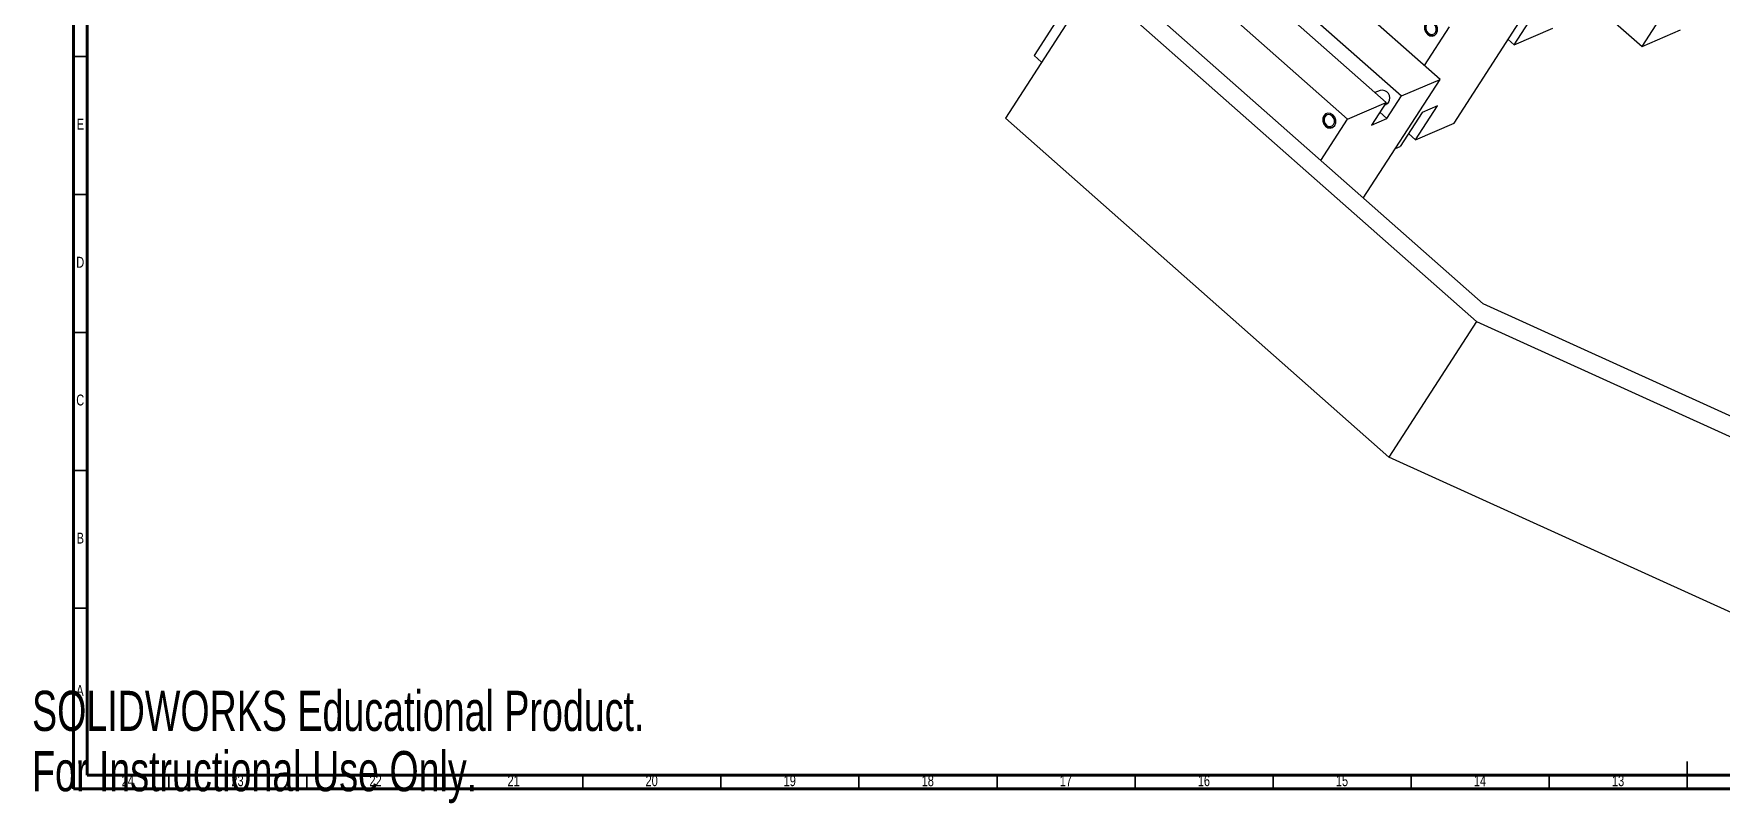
# Paper-space layout 'Sheet2' of a CAD drawing. Header units: inches. Extents: x 0 to 46.6, y 0 to 32.9.
# Drawn here: x 0.02 to 24.09, y -0.01 to 10.98 of the extents above; entities that cross this region are included whole.
import ezdxf

# ---------------------------------------------------------------- set-up
doc = ezdxf.new("R2010")
doc.units = ezdxf.units.IN
doc.header["$MEASUREMENT"] = 0
doc.styles.add('SLDTEXTSTYLE0', font='TXT', dxfattribs={"width": 0.7})
doc.styles.add('SLDTEXTSTYLE1', font='TXT', dxfattribs={"width": 0.75})

psp = doc.layouts.new('Sheet2')

# ---------------------------------------------------------------- linework, layer by layer
at = {"color": 7, "linetype": 'Continuous', "lineweight": 70}
for p, q in [((0.591, 0.197), (0.591, 32.913)), ((0.787, 0.394), (0.787, 32.717)), ((46.417, 0.394), (0.787, 0.394)), ((46.614, 0.197), (0.591, 0.197))]:
    psp.add_line(p, q, dxfattribs=at)
at = {"color": 7, "linetype": 'Continuous', "lineweight": 25}
for p, q in [((16.412, 12.843), (19.527, 10.088)), ((16.192, 12.748), (19.307, 9.994)), ((20.076, 10.324), (17.513, 12.59)), ((22.956, 10.793), (24.207, 12.733)), ((15.33, 12.281), (14.288, 10.665)), ((20.689, 7.12), (15.299, 11.886)), ((18.758, 9.757), (16.196, 12.024)), ((15.126, 11.704), (13.878, 9.769)), ((15.126, 11.704), (20.596, 6.867)), ((20.276, 9.699), (21.527, 11.639)), ((22.037, 11.605), (22.956, 10.793)), ((19.854, 10.52), (20.21, 11.072)), ((21.133, 10.818), (21.445, 11.303)), ((21.047, 10.894), (21.133, 10.818)), ((21.133, 10.818), (21.682, 11.054)), ((22.956, 10.793), (23.505, 11.029)), ((14.288, 10.665), (14.395, 10.57)), ((18.982, 8.629), (20.076, 10.324)), ((19.222, 10.166), (19.148, 10.135)), ((19.527, 10.088), (20.076, 10.324)), ((18.758, 9.757), (19.307, 9.994)), ((19.307, 9.994), (19.099, 9.67)), ((19.282, 9.954), (19.308, 9.966)), ((19.318, 9.765), (19.527, 10.088)), ((19.727, 9.463), (20.04, 9.948)), ((20.04, 9.948), (19.82, 9.853)), ((19.348, 4.932), (13.878, 9.769)), ((18.376, 9.165), (18.758, 9.757)), ((19.099, 9.67), (19.318, 9.765)), ((19.217, 9.854), (19.318, 9.765)), ((19.82, 9.853), (19.507, 9.368)), ((19.727, 9.463), (20.276, 9.699)), ((19.626, 9.552), (19.727, 9.463)), ((19.441, 9.34), (19.507, 9.368)), ((25.727, 4.832), (20.689, 7.12)), ((20.596, 6.867), (19.348, 4.932)), ((20.596, 6.867), (25.591, 4.598)), ((24.343, 2.663), (19.348, 4.932))]:
    psp.add_line(p, q, dxfattribs=at)
at = {"color": 7, "linetype": 'Continuous', "lineweight": 35}
for p, q in [((0.787, 10.65), (0.591, 10.65)), ((0.787, 8.681), (0.591, 8.681)), ((0.787, 6.713), (0.591, 6.713)), ((0.787, 4.744), (0.591, 4.744)), ((0.787, 2.776), (0.591, 2.776)), ((23.602, 0.197), (23.602, 0.591)), ((1.949, 0.394), (1.949, 0.197)), ((3.917, 0.394), (3.917, 0.197)), ((5.886, 0.394), (5.886, 0.197)), ((7.854, 0.394), (7.854, 0.197)), ((9.823, 0.394), (9.823, 0.197)), ((11.791, 0.394), (11.791, 0.197)), ((13.76, 0.394), (13.76, 0.197)), ((15.728, 0.394), (15.728, 0.197)), ((17.697, 0.394), (17.697, 0.197)), ((19.665, 0.394), (19.665, 0.197)), ((21.634, 0.394), (21.634, 0.197)), ((23.602, 0.394), (23.602, 0.197))]:
    psp.add_line(p, q, dxfattribs=at)
at = {"color": 7, "linetype": 'Continuous', "lineweight": 25, "flags": 128}
for points in [[(19.869, 11.12), (19.855, 11.083), (19.855, 11.042), (19.869, 11.002), (19.895, 10.969), (19.93, 10.948), (19.966, 10.943), (20, 10.954), (20.026, 10.98), (20.04, 11.016), (20.04, 11.058), (20.026, 11.098), (20, 11.131), (19.965, 11.151), (19.929, 11.156), (19.894, 11.145), (19.869, 11.12)], [(19.884, 11.106), (19.873, 11.077), (19.873, 11.044), (19.885, 11.011), (19.906, 10.985), (19.933, 10.969), (19.963, 10.965), (19.99, 10.974), (20.011, 10.994), (20.022, 11.023), (20.022, 11.056), (20.01, 11.088), (19.989, 11.115), (19.962, 11.131), (19.932, 11.135), (19.905, 11.126), (19.884, 11.106)], [(19.344, 9.996), (19.318, 9.971), (19.308, 9.966)], [(18.417, 9.805), (18.403, 9.769), (18.404, 9.728), (18.418, 9.687), (18.444, 9.655), (18.478, 9.634), (18.515, 9.629), (18.549, 9.64), (18.575, 9.666), (18.589, 9.702), (18.589, 9.743), (18.575, 9.783), (18.548, 9.816), (18.514, 9.837), (18.477, 9.842), (18.443, 9.831), (18.417, 9.805)], [(18.433, 9.791), (18.422, 9.762), (18.422, 9.729), (18.434, 9.697), (18.455, 9.671), (18.482, 9.654), (18.511, 9.65), (18.539, 9.659), (18.559, 9.679), (18.571, 9.708), (18.57, 9.742), (18.559, 9.774), (18.538, 9.8), (18.511, 9.816), (18.481, 9.821), (18.454, 9.812), (18.433, 9.791)], [(18.428, 9.81), (18.454, 9.835), (18.459, 9.838)]]:
    psp.add_lwpolyline(points, dxfattribs=at)
at = {"color": 7, "linetype": 'Continuous', "lineweight": 25}
for centre, radius, start, end in [((19.976, 11.064), 0.114, 147.9484, 280.1808), ((19.248, 10.057), 0.113, 327.6601, 103.6557), ((18.525, 9.749), 0.114, 147.9489, 280.1807)]:
    psp.add_arc(centre, radius, start, end, dxfattribs=at)

# ---------------------------------------------------------------- texts
at = {"color": 7, "linetype": 'Continuous', "lineweight": 0, "attachment_point": 2, "style": 'SLDTEXTSTYLE1'}
for s, insert, char_height in [('E', (0.689, 9.763), 0.156), ('D', (0.687, 7.792), 0.156), ('C', (0.687, 5.826), 0.156), ('B', (0.688, 3.855), 0.156), ('A', (0.683, 1.682), 0.156), ('24', (1.365, 0.393), 0.1562), ('23', (2.93, 0.393), 0.1562), ('22', (4.898, 0.393), 0.1562), ('21', (6.867, 0.393), 0.1562), ('20', (8.835, 0.393), 0.1562), ('19', (10.804, 0.393), 0.1562), ('18', (12.772, 0.393), 0.1562), ('17', (14.741, 0.393), 0.1562), ('16', (16.709, 0.393), 0.1562), ('15', (18.678, 0.393), 0.1562), ('14', (20.646, 0.393), 0.1562), ('13', (22.615, 0.393), 0.1562)]:
    psp.add_mtext(s, dxfattribs=dict(at, insert=insert, char_height=char_height))
at = {"color": 7, "linetype": 'Continuous', "char_height": 0.57281, "attachment_point": 1, "style": 'SLDTEXTSTYLE0'}
for s, insert in [('SOLIDWORKS Educational Product.', (0, 1.598)), ('For Instructional Use Only.', (0, 0.738))]:
    psp.add_mtext(s, dxfattribs=dict(at, insert=insert))

doc.saveas('drawing.dxf')
